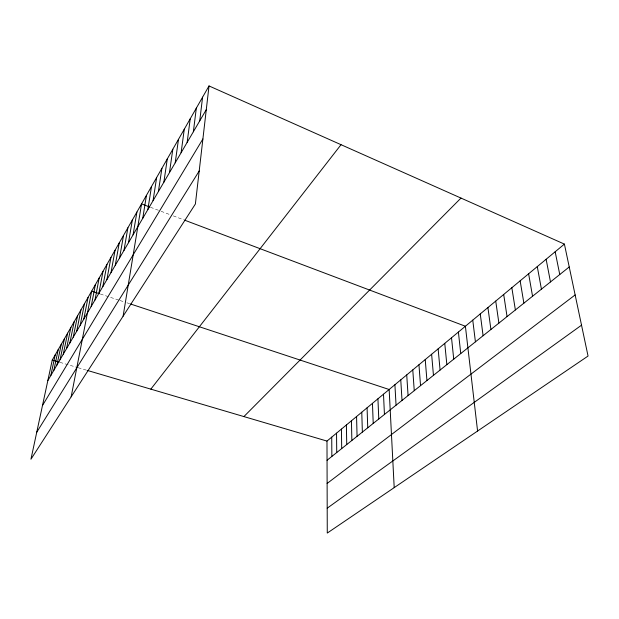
<?xml version="1.0" encoding="UTF-8"?>
<svg xmlns="http://www.w3.org/2000/svg" width="619" height="619" viewBox="0 0 619 619"><rect width="100%" height="100%" fill="white"/><g stroke="black" fill="none" stroke-linecap="round" stroke-linejoin="round"><path stroke-width="0.46" stroke-dasharray="3.1 2.32" d="M59.935 362.339L77.243 367.446M78.156 367.717L86.374 370.131M100.324 294.01L119.158 300.23M120.001 300.517L123.398 301.639M126.918 302.799L129.65 303.705M150.456 207.264L160.174 210.94M161.056 211.272L169.815 214.584M173.297 215.892L183.681 219.815"/><path stroke-width="0.93" d="M209.021 85.94L195.387 204.007L30.95 459.213L52.244 360.072L209.021 85.94L564.404 244.103L588.05 356.049L327.273 533.06L326.987 441.076L564.404 244.103M199.736 120.867L202.591 97.183M193.36 131.77L196.324 108.132M187.155 142.378L190.226 118.802M181.104 152.715L184.276 129.209M175.216 162.797L178.473 139.352M169.467 172.624L172.809 149.256M163.865 182.203L167.285 158.913M158.394 191.557L161.892 168.345M153.063 200.68L156.63 177.545M147.848 209.586L151.485 186.536M142.765 218.275L146.463 195.318M123.119 316.17L141.558 203.906L149.566 206.932M133.085 234.825L136.9 212.046M128.481 242.71L132.342 220.016M123.97 250.416L127.878 227.815M119.56 257.953L123.514 235.452M115.25 265.334L119.243 242.919M111.025 272.553L115.057 250.238M106.886 279.626L110.956 257.411M102.839 286.551L106.94 264.429M98.87 293.336L103.009 271.308M94.986 299.983L99.148 278.055M91.179 306.49L95.372 284.663M71.154 396.818L91.666 291.147L99.458 293.723M83.789 319.133L88.03 297.499M80.199 325.261L84.463 303.736M76.679 331.281L80.965 309.848M73.228 337.177L77.537 315.845M69.846 342.972L74.164 321.733M66.519 348.652L70.86 327.513M63.262 354.223L67.618 333.192M60.066 359.693L64.43 338.763M56.925 365.063L61.304 344.234M53.838 370.34L58.225 349.603M50.804 375.524L55.207 354.888M47.833 380.608L206.274 109.679M42.479 405.522L202.893 138.973M36.745 432.224L199.202 170.991M150.835 389.142L341.038 144.691M243.909 416.579L460.985 198.072M327.049 460.273L569.232 266.967M327.118 483.462L575.144 294.93M327.196 508.191L581.527 325.184M52.244 360.072L59.084 362.092M87.279 370.402L326.987 441.076M130.563 304.006L389.15 389.506L394.202 487.633M184.539 220.14L465.395 326.244L477.582 431.033M555.166 251.763L559.762 274.534M546.128 259.268L550.492 281.931M537.277 266.603L541.424 289.166M528.618 273.791L532.557 296.246M520.138 280.825L523.875 303.171M511.836 287.719L515.372 309.957M503.696 294.466L507.054 316.603M495.726 301.082L498.899 323.11M487.919 307.558L490.913 329.478M480.259 313.91L483.091 335.722M472.754 320.139L475.423 341.843M458.393 332.055L460.753 353.55M451.514 337.765L453.735 359.152M444.759 343.367L446.848 364.653M438.128 348.868L440.086 370.046M431.621 354.261L433.455 375.346M425.23 359.569L426.94 380.546M418.955 364.777L420.541 385.652M412.78 369.899L414.25 390.666M406.722 374.928L408.083 395.595M400.764 379.865L402.017 400.439M394.907 384.724L396.059 405.19M383.494 394.195L384.445 414.459M377.93 398.814L378.782 418.978M372.452 403.356L373.218 423.419M367.075 407.82L367.748 427.791M361.775 412.215L362.363 432.085M356.567 416.541L357.07 436.31M351.437 420.788L351.863 440.465M346.392 424.974L346.741 444.55M341.425 429.099L341.703 448.582M336.543 433.153L336.736 452.535M331.73 437.146L331.854 456.435"/></g></svg>
